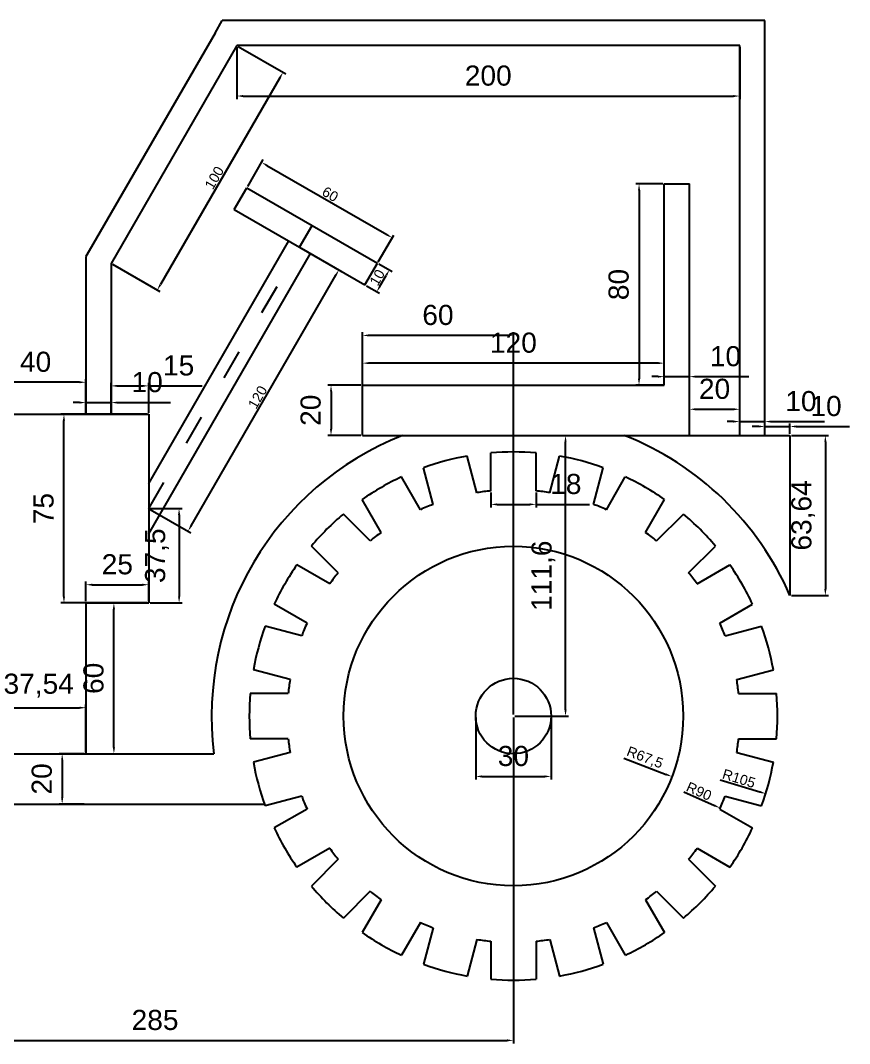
# Model space of a CAD drawing. Header units: millimetres. Extents: x 2075 to 3888, y 1759 to 2336.
# Drawn here: x 2278.4 to 2608.1, y 1759.3 to 2166.2 of the extents above; entities that cross this region are included whole.
import ezdxf

# ---------------------------------------------------------------- set-up
doc = ezdxf.new("R2010")
doc.units = ezdxf.units.MM
doc.linetypes.add('ACAD_ISO03W100', pattern=[30, 12, -18])
doc.styles.get("Standard").update_dxf_attribs({"font": 'arial.ttf'})
doc.dimstyles.new('ISO-25', dxfattribs={"dimtxt": 4, "dimasz": 2.5, "dimexe": 1.25, "dimexo": 0.625, "dimtad": 1, "dimtxsty": 'Standard', "dimcen": 2.5, "dimadec": 0, "dimazin": 0, "dimtfac": 1, "dimtmove": 0, "dimatfit": 3, "dimfxl": 1, "dimarcsym": 0})

# ---------------------------------------------------------------- blocks, each defined once
blk = doc.blocks.new('*U3')
for p, q in [((-9, -7.73), (-9, 7.34)), ((9, -7.73), (9, 7.34))]:
    blk.add_line(p, q)
blk.add_arc((0, -97.27), 105, 85.0829, 94.9171)
blk = doc.blocks.new('*U4')
at = {"color": 0, "linetype": 'ByBlock', "lineweight": -2, "transparency": 16777216}
blk.add_blockref('*U3', (2474.38, 1986.85), dxfattribs=at)
for p, rotation in [((2449.2, 1983.53), 14.99999999999997), ((2499.55, 1983.53), 345), ((2425.74, 1973.82), 29.99999999999999), ((2523.02, 1973.82), 329.9999999999999), ((2405.59, 1958.36), 45.00000000000001), ((2543.16, 1958.36), 314.9999999999999), ((2390.14, 1938.21), 59.99999999999999), ((2558.62, 1938.21), 299.9999999999999), ((2380.42, 1914.75), 74.99999999999999), ((2568.34, 1914.75), 285), ((2377.1, 1889.57), 90), ((2571.65, 1889.57), 270), ((2380.42, 1864.4), 105), ((2568.34, 1864.4), 255), ((2390.14, 1840.94), 120), ((2558.62, 1840.94), 240), ((2405.59, 1820.79), 135), ((2543.16, 1820.79), 225), ((2425.74, 1805.33), 150), ((2523.02, 1805.33), 210), ((2449.2, 1795.62), 165.0000000000001), ((2499.55, 1795.62), 194.9999999999999), ((2474.38, 1792.3), 180)]:
    blk.add_blockref('*U3', p, dxfattribs=dict(at, rotation=rotation))
blk = doc.blocks.new('*D8')
at = {"color": 0, "lineweight": -2, "transparency": 16777216}
for p, q in [((2264.38, 2010.2), (2264.38, 2023.56)), ((2301.88, 2022.31), (2266.88, 2022.31)), ((2304.38, 2010.2), (2304.38, 2023.56))]:
    blk.add_line(p, q, dxfattribs=at)
at = {"color": 0, "transparency": 16777216}
for points in [[(2266.88, 2022.73), (2266.88, 2021.9), (2264.38, 2022.31)], [(2301.88, 2022.73), (2301.88, 2021.9), (2304.38, 2022.31)]]:
    blk.add_solid(points, dxfattribs=at)
at = {"layer": 'Defpoints', "color": 0, "transparency": 16777216}
for p in [(2264.38, 2022.31), (2264.38, 2009.57), (2304.38, 2009.57)]:
    blk.add_point(p, dxfattribs=at)
at = {"color": 0, "transparency": 16777216, "insert": (2284.38, 2030.4), "char_height": 8, "attachment_point": 5}
blk.add_mtext('40', dxfattribs=at)
blk = doc.blocks.new('*D9')
at = {"color": 0, "lineweight": -2, "transparency": 16777216}
for p, q in [((2314.38, 2010.2), (2314.38, 2022.11)), ((2329.38, 2010.2), (2329.38, 2022.11)), ((2316.88, 2020.86), (2326.88, 2020.86)), ((2329.38, 2020.86), (2350.65, 2020.86))]:
    blk.add_line(p, q, dxfattribs=at)
at = {"color": 0, "transparency": 16777216}
for points in [[(2316.88, 2021.28), (2316.88, 2020.44), (2314.38, 2020.86)], [(2326.88, 2021.28), (2326.88, 2020.44), (2329.38, 2020.86)]]:
    blk.add_solid(points, dxfattribs=at)
at = {"layer": 'Defpoints', "color": 0, "transparency": 16777216}
for p in [(2329.38, 2020.86), (2314.38, 2009.57), (2329.38, 2009.57)]:
    blk.add_point(p, dxfattribs=at)
at = {"color": 0, "transparency": 16777216, "insert": (2341.26, 2028.95), "char_height": 8, "attachment_point": 5}
blk.add_mtext('15', dxfattribs=at)
blk = doc.blocks.new('*D10')
at = {"color": 0, "lineweight": -2, "transparency": 16777216}
for p, q in [((2301.88, 2014.22), (2299.38, 2014.22)), ((2304.38, 2010.2), (2304.38, 2015.47)), ((2304.38, 2014.22), (2314.38, 2014.22)), ((2314.38, 2010.2), (2314.38, 2015.47)), ((2316.88, 2014.22), (2338.06, 2014.22))]:
    blk.add_line(p, q, dxfattribs=at)
at = {"color": 0, "transparency": 16777216}
for points in [[(2301.88, 2014.64), (2301.88, 2013.81), (2304.38, 2014.22)], [(2316.88, 2014.64), (2316.88, 2013.81), (2314.38, 2014.22)]]:
    blk.add_solid(points, dxfattribs=at)
at = {"layer": 'Defpoints', "color": 0, "transparency": 16777216}
for p in [(2314.38, 2014.22), (2304.38, 2009.57), (2314.38, 2009.57)]:
    blk.add_point(p, dxfattribs=at)
at = {"color": 0, "transparency": 16777216, "insert": (2328.72, 2022.31), "char_height": 8, "attachment_point": 5}
blk.add_mtext('10', dxfattribs=at)
blk = doc.blocks.new('*D19')
at = {"color": 0, "lineweight": -2, "transparency": 16777216}
for p, q in [((2266.84, 1875.2), (2266.84, 1894.14)), ((2269.34, 1892.89), (2301.88, 1892.89)), ((2304.38, 1875.2), (2304.38, 1894.14))]:
    blk.add_line(p, q, dxfattribs=at)
at = {"color": 0, "transparency": 16777216}
for points in [[(2269.34, 1893.3), (2269.34, 1892.47), (2266.84, 1892.89)], [(2301.88, 1893.3), (2301.88, 1892.47), (2304.38, 1892.89)]]:
    blk.add_solid(points, dxfattribs=at)
at = {"layer": 'Defpoints', "color": 0, "transparency": 16777216}
for p in [(2304.38, 1892.89), (2266.84, 1874.57), (2304.38, 1874.57)]:
    blk.add_point(p, dxfattribs=at)
at = {"color": 0, "transparency": 16777216, "insert": (2285.61, 1901.69), "char_height": 8, "attachment_point": 5}
blk.add_mtext('37,54', dxfattribs=at)
blk = doc.blocks.new('*D20')
at = {"color": 0, "lineweight": -2, "transparency": 16777216}
for p, q in [((2305, 1934.57), (2316.76, 1934.57)), ((2315.51, 1877.07), (2315.51, 1932.07)), ((2305, 1874.57), (2316.76, 1874.57))]:
    blk.add_line(p, q, dxfattribs=at)
at = {"color": 0, "transparency": 16777216}
for points in [[(2315.1, 1932.07), (2315.93, 1932.07), (2315.51, 1934.57)], [(2315.1, 1877.07), (2315.93, 1877.07), (2315.51, 1874.57)]]:
    blk.add_solid(points, dxfattribs=at)
at = {"layer": 'Defpoints', "color": 0, "transparency": 16777216}
for p in [(2304.38, 1934.57), (2315.51, 1934.57), (2304.38, 1874.57)]:
    blk.add_point(p, dxfattribs=at)
at = {"color": 0, "transparency": 16777216, "insert": (2307.43, 1904.57), "char_height": 8, "attachment_point": 5, "rotation": 90}
blk.add_mtext('60', dxfattribs=at)
blk = doc.blocks.new('*D21')
at = {"color": 0, "lineweight": -2, "transparency": 16777216}
for p, q in [((2304.38, 1935.2), (2304.38, 1943.04)), ((2306.88, 1941.79), (2326.88, 1941.79)), ((2329.38, 1935.2), (2329.38, 1943.04))]:
    blk.add_line(p, q, dxfattribs=at)
at = {"color": 0, "transparency": 16777216}
for points in [[(2306.88, 1942.21), (2306.88, 1941.38), (2304.38, 1941.79)], [(2326.88, 1942.21), (2326.88, 1941.38), (2329.38, 1941.79)]]:
    blk.add_solid(points, dxfattribs=at)
at = {"layer": 'Defpoints', "color": 0, "transparency": 16777216}
for p in [(2329.38, 1941.79), (2304.38, 1934.57), (2329.38, 1934.57)]:
    blk.add_point(p, dxfattribs=at)
at = {"color": 0, "transparency": 16777216, "insert": (2316.88, 1949.88), "char_height": 8, "attachment_point": 5}
blk.add_mtext('25', dxfattribs=at)
blk = doc.blocks.new('*D22')
at = {"color": 0, "lineweight": -2, "transparency": 16777216}
for p, q in [((2328.75, 2009.57), (2294.4, 2009.57)), ((2295.65, 1937.07), (2295.65, 2007.07)), ((2328.75, 1934.57), (2294.4, 1934.57))]:
    blk.add_line(p, q, dxfattribs=at)
at = {"color": 0, "transparency": 16777216}
for points in [[(2295.23, 2007.07), (2296.07, 2007.07), (2295.65, 2009.57)], [(2295.23, 1937.07), (2296.07, 1937.07), (2295.65, 1934.57)]]:
    blk.add_solid(points, dxfattribs=at)
at = {"layer": 'Defpoints', "color": 0, "transparency": 16777216}
for p in [(2295.65, 2009.57), (2329.38, 2009.57), (2329.38, 1934.57)]:
    blk.add_point(p, dxfattribs=at)
at = {"color": 0, "transparency": 16777216, "insert": (2287.58, 1972.07), "char_height": 8, "attachment_point": 5, "rotation": 90}
blk.add_mtext('75', dxfattribs=at)
blk = doc.blocks.new('*D23')
at = {"color": 0, "lineweight": -2, "transparency": 16777216}
for p, q in [((2303.75, 1874.57), (2293.69, 1874.57)), ((2294.94, 1872.07), (2294.94, 1857.07)), ((2303.75, 1854.57), (2293.69, 1854.57))]:
    blk.add_line(p, q, dxfattribs=at)
at = {"color": 0, "transparency": 16777216}
for points in [[(2294.53, 1872.07), (2295.36, 1872.07), (2294.94, 1874.57)], [(2294.53, 1857.07), (2295.36, 1857.07), (2294.94, 1854.57)]]:
    blk.add_solid(points, dxfattribs=at)
at = {"layer": 'Defpoints', "color": 0, "transparency": 16777216}
for p in [(2304.38, 1874.57), (2294.94, 1854.57), (2304.38, 1854.57)]:
    blk.add_point(p, dxfattribs=at)
at = {"color": 0, "transparency": 16777216, "insert": (2286.86, 1864.57), "char_height": 8, "attachment_point": 5, "rotation": 90}
blk.add_mtext('20', dxfattribs=at)
blk = doc.blocks.new('*D24')
at = {"color": 0, "lineweight": -2, "transparency": 16777216}
for p, q in [((2330, 1972.07), (2342.69, 1972.07)), ((2341.44, 1969.57), (2341.44, 1937.07)), ((2330, 1934.57), (2342.69, 1934.57))]:
    blk.add_line(p, q, dxfattribs=at)
at = {"color": 0, "transparency": 16777216}
for points in [[(2341.02, 1969.57), (2341.86, 1969.57), (2341.44, 1972.07)], [(2341.02, 1937.07), (2341.86, 1937.07), (2341.44, 1934.57)]]:
    blk.add_solid(points, dxfattribs=at)
at = {"layer": 'Defpoints', "color": 0, "transparency": 16777216}
for p in [(2329.38, 1972.07), (2329.38, 1934.57), (2341.44, 1934.57)]:
    blk.add_point(p, dxfattribs=at)
at = {"color": 0, "transparency": 16777216, "insert": (2332.63, 1953.32), "char_height": 8, "attachment_point": 5, "rotation": 90}
blk.add_mtext('37,5', dxfattribs=at)
blk = doc.blocks.new('*D25')
at = {"color": 0, "lineweight": -2, "transparency": 16777216}
for p, q in [((2364.38, 2155.55), (2364.38, 2134.87)), ((2564.38, 2155.55), (2564.38, 2134.87)), ((2366.88, 2136.12), (2561.88, 2136.12))]:
    blk.add_line(p, q, dxfattribs=at)
at = {"color": 0, "transparency": 16777216}
for points in [[(2366.88, 2136.53), (2366.88, 2135.7), (2364.38, 2136.12)], [(2561.88, 2136.53), (2561.88, 2135.7), (2564.38, 2136.12)]]:
    blk.add_solid(points, dxfattribs=at)
at = {"layer": 'Defpoints', "color": 0, "transparency": 16777216}
for p in [(2364.38, 2156.17), (2564.38, 2156.17), (2564.38, 2136.12)]:
    blk.add_point(p, dxfattribs=at)
at = {"color": 0, "transparency": 16777216, "insert": (2464.38, 2144.2), "char_height": 8, "attachment_point": 5}
blk.add_mtext('200', dxfattribs=at)
blk = doc.blocks.new('*D26')
at = {"color": 0, "lineweight": -2, "transparency": 16777216}
for p, q in [((2364.92, 2155.86), (2383.84, 2144.94)), ((2381.51, 2143.4), (2334.01, 2061.13)), ((2314.92, 2069.26), (2333.84, 2058.34))]:
    blk.add_line(p, q, dxfattribs=at)
at = {"color": 0, "transparency": 16777216}
for points in [[(2381.15, 2143.61), (2381.87, 2143.19), (2382.76, 2145.56)], [(2333.65, 2061.34), (2334.37, 2060.92), (2332.76, 2058.96)]]:
    blk.add_solid(points, dxfattribs=at)
at = {"layer": 'Defpoints', "color": 0, "transparency": 16777216}
for p in [(2364.38, 2156.17), (2314.38, 2069.57), (2332.76, 2058.96)]:
    blk.add_point(p, dxfattribs=at)
at = {"color": 0, "transparency": 16777216, "insert": (2355.45, 2103.6), "char_height": 4, "attachment_point": 5, "rotation": 60}
blk.add_mtext('100', dxfattribs=at)
blk = doc.blocks.new('*D27')
at = {"color": 0, "lineweight": -2, "transparency": 16777216}
for p, q in [((2389.92, 2075.69), (2406.06, 2066.37)), ((2346.23, 1965.23), (2403.73, 2064.83)), ((2329.92, 1971.76), (2346.06, 1962.44))]:
    blk.add_line(p, q, dxfattribs=at)
at = {"color": 0, "transparency": 16777216}
for points in [[(2403.37, 2065.03), (2404.09, 2064.62), (2404.98, 2066.99)], [(2345.87, 1965.44), (2346.59, 1965.03), (2344.98, 1963.07)]]:
    blk.add_solid(points, dxfattribs=at)
at = {"layer": 'Defpoints', "color": 0, "transparency": 16777216}
for p in [(2389.38, 2076), (2404.98, 2066.99), (2329.38, 1972.07)]:
    blk.add_point(p, dxfattribs=at)
at = {"color": 0, "transparency": 16777216, "insert": (2372.67, 2016.36), "char_height": 4, "attachment_point": 5, "rotation": 60}
blk.add_mtext('120', dxfattribs=at)
blk = doc.blocks.new('*D28')
at = {"color": 0, "lineweight": -2, "transparency": 16777216}
for p, q in [((2420.9, 2069.35), (2426.13, 2066.33)), ((2421.29, 2060.46), (2423.79, 2064.79)), ((2415.9, 2060.69), (2421.13, 2057.67))]:
    blk.add_line(p, q, dxfattribs=at)
at = {"color": 0, "transparency": 16777216}
for points in [[(2423.43, 2065), (2424.16, 2064.58), (2425.04, 2066.95)], [(2420.93, 2060.67), (2421.66, 2060.25), (2420.04, 2058.29)]]:
    blk.add_solid(points, dxfattribs=at)
at = {"layer": 'Defpoints', "color": 0, "transparency": 16777216}
for p in [(2420.36, 2069.66), (2425.04, 2066.95), (2415.36, 2061)]:
    blk.add_point(p, dxfattribs=at)
at = {"color": 0, "transparency": 16777216, "insert": (2420.23, 2063.96), "char_height": 4, "attachment_point": 5, "rotation": 60}
blk.add_mtext('10', dxfattribs=at)
blk = doc.blocks.new('*D29')
at = {"color": 0, "lineweight": -2, "transparency": 16777216}
for p, q in [((2368.71, 2100.2), (2374.85, 2110.84)), ((2376.39, 2108.51), (2424.03, 2081.01)), ((2420.67, 2070.2), (2426.82, 2080.84))]:
    blk.add_line(p, q, dxfattribs=at)
at = {"color": 0, "transparency": 16777216}
for points in [[(2376.6, 2108.87), (2376.19, 2108.15), (2374.23, 2109.76)], [(2424.23, 2081.37), (2423.82, 2080.65), (2426.19, 2079.76)]]:
    blk.add_solid(points, dxfattribs=at)
at = {"layer": 'Defpoints', "color": 0, "transparency": 16777216}
for p in [(2368.4, 2099.66), (2426.19, 2079.76), (2420.36, 2069.66)]:
    blk.add_point(p, dxfattribs=at)
at = {"color": 0, "transparency": 16777216, "insert": (2401.54, 2097.07), "char_height": 4, "attachment_point": 5, "rotation": 330}
blk.add_mtext('60', dxfattribs=at)
blk = doc.blocks.new('*D30')
at = {"color": 0, "lineweight": -2, "transparency": 16777216}
for p, q in [((2413.75, 2021.17), (2400.61, 2021.17)), ((2401.86, 2018.67), (2401.86, 2003.67)), ((2413.75, 2001.17), (2400.61, 2001.17))]:
    blk.add_line(p, q, dxfattribs=at)
at = {"color": 0, "transparency": 16777216}
for points in [[(2401.44, 2018.67), (2402.28, 2018.67), (2401.86, 2021.17)], [(2401.44, 2003.67), (2402.28, 2003.67), (2401.86, 2001.17)]]:
    blk.add_solid(points, dxfattribs=at)
at = {"layer": 'Defpoints', "color": 0, "transparency": 16777216}
for p in [(2414.38, 2021.17), (2401.86, 2001.17), (2414.38, 2001.17)]:
    blk.add_point(p, dxfattribs=at)
at = {"color": 0, "transparency": 16777216, "insert": (2393.78, 2011.17), "char_height": 8, "attachment_point": 5, "rotation": 90}
blk.add_mtext('20', dxfattribs=at)
blk = doc.blocks.new('*D31')
at = {"color": 0, "lineweight": -2, "transparency": 16777216}
for p, q in [((2414.38, 2021.8), (2414.38, 2031.16)), ((2534.38, 2021.8), (2534.38, 2031.16)), ((2531.88, 2029.91), (2416.88, 2029.91))]:
    blk.add_line(p, q, dxfattribs=at)
at = {"color": 0, "transparency": 16777216}
for points in [[(2416.88, 2030.33), (2416.88, 2029.5), (2414.38, 2029.91)], [(2531.88, 2030.33), (2531.88, 2029.5), (2534.38, 2029.91)]]:
    blk.add_solid(points, dxfattribs=at)
at = {"layer": 'Defpoints', "color": 0, "transparency": 16777216}
for p in [(2414.38, 2029.91), (2414.38, 2021.17), (2534.38, 2021.17)]:
    blk.add_point(p, dxfattribs=at)
at = {"color": 0, "transparency": 16777216, "insert": (2474.38, 2038), "char_height": 8, "attachment_point": 5}
blk.add_mtext('120', dxfattribs=at)
blk = doc.blocks.new('*D32')
at = {"color": 0, "lineweight": -2, "transparency": 16777216}
for p, q in [((2414.38, 2001.8), (2414.38, 2042.19)), ((2471.88, 2040.94), (2416.88, 2040.94)), ((2474.38, 1890.2), (2474.38, 2042.19))]:
    blk.add_line(p, q, dxfattribs=at)
at = {"color": 0, "transparency": 16777216}
for points in [[(2416.88, 2041.35), (2416.88, 2040.52), (2414.38, 2040.94)], [(2471.88, 2041.35), (2471.88, 2040.52), (2474.38, 2040.94)]]:
    blk.add_solid(points, dxfattribs=at)
at = {"layer": 'Defpoints', "color": 0, "transparency": 16777216}
for p in [(2414.38, 2040.94), (2414.38, 2001.17), (2474.38, 1889.57)]:
    blk.add_point(p, dxfattribs=at)
at = {"color": 0, "transparency": 16777216, "insert": (2444.38, 2049.02), "char_height": 8, "attachment_point": 5}
blk.add_mtext('60', dxfattribs=at)
blk = doc.blocks.new('*D33')
at = {"color": 0, "lineweight": -2, "transparency": 16777216}
for p, q in [((2465.38, 1978.5), (2465.38, 1972.48)), ((2483.38, 1978.5), (2483.38, 1972.48)), ((2467.88, 1973.73), (2480.88, 1973.73)), ((2483.38, 1973.73), (2504.6, 1973.73))]:
    blk.add_line(p, q, dxfattribs=at)
at = {"color": 0, "transparency": 16777216}
for points in [[(2467.88, 1974.15), (2467.88, 1973.32), (2465.38, 1973.73)], [(2480.88, 1974.15), (2480.88, 1973.32), (2483.38, 1973.73)]]:
    blk.add_solid(points, dxfattribs=at)
at = {"layer": 'Defpoints', "color": 0, "transparency": 16777216}
for p in [(2465.38, 1979.12), (2483.38, 1979.12), (2483.38, 1973.73)]:
    blk.add_point(p, dxfattribs=at)
at = {"color": 0, "transparency": 16777216, "insert": (2495.24, 1981.82), "char_height": 8, "attachment_point": 5}
blk.add_mtext('18', dxfattribs=at)
blk = doc.blocks.new('*D34')
at = {"color": 0, "lineweight": -2, "transparency": 16777216}
for p, q in [((2475, 2001.17), (2496.36, 2001.17)), ((2495.11, 1892.07), (2495.11, 1998.67)), ((2475, 1889.57), (2496.36, 1889.57))]:
    blk.add_line(p, q, dxfattribs=at)
at = {"color": 0, "transparency": 16777216}
for points in [[(2494.7, 1998.67), (2495.53, 1998.67), (2495.11, 2001.17)], [(2494.7, 1892.07), (2495.53, 1892.07), (2495.11, 1889.57)]]:
    blk.add_solid(points, dxfattribs=at)
at = {"layer": 'Defpoints', "color": 0, "transparency": 16777216}
for p in [(2474.38, 2001.17), (2495.11, 2001.17), (2474.38, 1889.57)]:
    blk.add_point(p, dxfattribs=at)
at = {"color": 0, "transparency": 16777216, "insert": (2486.31, 1945.37), "char_height": 8, "attachment_point": 5, "rotation": 90}
blk.add_mtext('111,6', dxfattribs=at)
blk = doc.blocks.new('*D35')
at = {"color": 0, "lineweight": -2, "transparency": 16777216}
for p, q in [((2531.88, 2024.54), (2529.38, 2024.54)), ((2534.38, 2021.8), (2534.38, 2025.79)), ((2534.38, 2024.54), (2544.38, 2024.54)), ((2544.38, 2021.8), (2544.38, 2025.79)), ((2546.88, 2024.54), (2568.06, 2024.54))]:
    blk.add_line(p, q, dxfattribs=at)
at = {"color": 0, "transparency": 16777216}
for points in [[(2531.88, 2024.95), (2531.88, 2024.12), (2534.38, 2024.54)], [(2546.88, 2024.95), (2546.88, 2024.12), (2544.38, 2024.54)]]:
    blk.add_solid(points, dxfattribs=at)
at = {"layer": 'Defpoints', "color": 0, "transparency": 16777216}
for p in [(2544.38, 2024.54), (2534.38, 2021.17), (2544.38, 2021.17)]:
    blk.add_point(p, dxfattribs=at)
at = {"color": 0, "transparency": 16777216, "insert": (2558.72, 2032.62), "char_height": 8, "attachment_point": 5}
blk.add_mtext('10', dxfattribs=at)
blk = doc.blocks.new('*D36')
at = {"color": 0, "lineweight": -2, "transparency": 16777216}
for p, q in [((2544.38, 2001.8), (2544.38, 2012.82)), ((2546.88, 2011.57), (2561.88, 2011.57)), ((2564.38, 2001.8), (2564.38, 2012.82))]:
    blk.add_line(p, q, dxfattribs=at)
at = {"color": 0, "transparency": 16777216}
for points in [[(2546.88, 2011.98), (2546.88, 2011.15), (2544.38, 2011.57)], [(2561.88, 2011.98), (2561.88, 2011.15), (2564.38, 2011.57)]]:
    blk.add_solid(points, dxfattribs=at)
at = {"layer": 'Defpoints', "color": 0, "transparency": 16777216}
for p in [(2564.38, 2011.57), (2544.38, 2001.17), (2564.38, 2001.17)]:
    blk.add_point(p, dxfattribs=at)
at = {"color": 0, "transparency": 16777216, "insert": (2554.38, 2019.65), "char_height": 8, "attachment_point": 5}
blk.add_mtext('20', dxfattribs=at)
blk = doc.blocks.new('*D37')
at = {"color": 0, "lineweight": -2, "transparency": 16777216}
for p, q in [((2561.88, 2006.67), (2559.38, 2006.67)), ((2564.38, 2001.8), (2564.38, 2007.92)), ((2564.38, 2006.67), (2574.38, 2006.67)), ((2574.38, 2001.8), (2574.38, 2007.92)), ((2576.88, 2006.67), (2598.06, 2006.67))]:
    blk.add_line(p, q, dxfattribs=at)
at = {"color": 0, "transparency": 16777216}
for points in [[(2561.88, 2007.09), (2561.88, 2006.26), (2564.38, 2006.67)], [(2576.88, 2007.09), (2576.88, 2006.26), (2574.38, 2006.67)]]:
    blk.add_solid(points, dxfattribs=at)
at = {"layer": 'Defpoints', "color": 0, "transparency": 16777216}
for p in [(2574.38, 2006.67), (2564.38, 2001.17), (2574.38, 2001.17)]:
    blk.add_point(p, dxfattribs=at)
at = {"color": 0, "transparency": 16777216, "insert": (2588.72, 2014.76), "char_height": 8, "attachment_point": 5}
blk.add_mtext('10', dxfattribs=at)
blk = doc.blocks.new('*D38')
at = {"color": 0, "lineweight": -2, "transparency": 16777216}
for p, q in [((2574.38, 2001.8), (2574.38, 2005.97)), ((2584.38, 2001.8), (2584.38, 2005.97)), ((2571.88, 2004.72), (2569.38, 2004.72)), ((2574.38, 2004.72), (2584.38, 2004.72)), ((2586.88, 2004.72), (2608.06, 2004.72))]:
    blk.add_line(p, q, dxfattribs=at)
at = {"color": 0, "transparency": 16777216}
for points in [[(2571.88, 2005.13), (2571.88, 2004.3), (2574.38, 2004.72)], [(2586.88, 2005.13), (2586.88, 2004.3), (2584.38, 2004.72)]]:
    blk.add_solid(points, dxfattribs=at)
at = {"layer": 'Defpoints', "color": 0, "transparency": 16777216}
for p in [(2584.38, 2004.72), (2574.38, 2001.17), (2584.38, 2001.17)]:
    blk.add_point(p, dxfattribs=at)
at = {"color": 0, "transparency": 16777216, "insert": (2598.72, 2012.8), "char_height": 8, "attachment_point": 5}
blk.add_mtext('10', dxfattribs=at)
blk = doc.blocks.new('*D39')
at = {"color": 0, "lineweight": -2, "transparency": 16777216}
for p, q in [((2533.75, 2101.17), (2523.1, 2101.17)), ((2524.35, 2098.67), (2524.35, 2023.67)), ((2533.75, 2021.17), (2523.1, 2021.17))]:
    blk.add_line(p, q, dxfattribs=at)
at = {"color": 0, "transparency": 16777216}
for points in [[(2523.93, 2098.67), (2524.77, 2098.67), (2524.35, 2101.17)], [(2523.93, 2023.67), (2524.77, 2023.67), (2524.35, 2021.17)]]:
    blk.add_solid(points, dxfattribs=at)
at = {"layer": 'Defpoints', "color": 0, "transparency": 16777216}
for p in [(2534.38, 2101.17), (2524.35, 2021.17), (2534.38, 2021.17)]:
    blk.add_point(p, dxfattribs=at)
at = {"color": 0, "transparency": 16777216, "insert": (2516.27, 2061.17), "char_height": 8, "attachment_point": 5, "rotation": 90}
blk.add_mtext('80', dxfattribs=at)
blk = doc.blocks.new('*D40')
at = {"color": 0, "lineweight": -2, "transparency": 16777216}
for p, q in [((2585, 2001.17), (2599.69, 2001.17)), ((2598.44, 1998.67), (2598.44, 1940.03)), ((2585, 1937.53), (2599.69, 1937.53))]:
    blk.add_line(p, q, dxfattribs=at)
at = {"color": 0, "transparency": 16777216}
for points in [[(2598.03, 1998.67), (2598.86, 1998.67), (2598.44, 2001.17)], [(2598.03, 1940.03), (2598.86, 1940.03), (2598.44, 1937.53)]]:
    blk.add_solid(points, dxfattribs=at)
at = {"layer": 'Defpoints', "color": 0, "transparency": 16777216}
for p in [(2584.38, 2001.17), (2584.38, 1937.53), (2598.44, 1937.53)]:
    blk.add_point(p, dxfattribs=at)
at = {"color": 0, "transparency": 16777216, "insert": (2589.63, 1969.35), "char_height": 8, "attachment_point": 5, "rotation": 90}
blk.add_mtext('63,64', dxfattribs=at)
blk = doc.blocks.new('*D41')
at = {"color": 0, "lineweight": -2, "transparency": 16777216}
for p, q in [((2459.38, 1888.95), (2459.38, 1864.31)), ((2489.38, 1888.95), (2489.38, 1864.31)), ((2461.88, 1865.56), (2486.88, 1865.56))]:
    blk.add_line(p, q, dxfattribs=at)
at = {"color": 0, "transparency": 16777216}
for points in [[(2461.88, 1865.97), (2461.88, 1865.14), (2459.38, 1865.56)], [(2486.88, 1865.97), (2486.88, 1865.14), (2489.38, 1865.56)]]:
    blk.add_solid(points, dxfattribs=at)
at = {"layer": 'Defpoints', "color": 0, "transparency": 16777216}
for p in [(2459.38, 1889.57), (2489.38, 1889.57), (2489.38, 1865.56)]:
    blk.add_point(p, dxfattribs=at)
at = {"color": 0, "transparency": 16777216, "insert": (2474.38, 1873.64), "char_height": 8, "attachment_point": 5}
blk.add_mtext('30', dxfattribs=at)
blk = doc.blocks.new('*D42')
at = {"color": 0, "lineweight": -2, "transparency": 16777216}
blk.add_line((2518.28, 1872.8), (2535.1, 1866.38), dxfattribs=at)
at = {"color": 0, "transparency": 16777216}
blk.add_solid([(2535.25, 1866.76), (2534.95, 1865.99), (2537.43, 1865.48)], dxfattribs=at)
at = {"layer": 'Defpoints', "color": 0, "transparency": 16777216}
for p in [(2474.38, 1889.57), (2537.43, 1865.48)]:
    blk.add_point(p, dxfattribs=at)
at = {"color": 0, "transparency": 16777216, "insert": (2526.6, 1872.86), "char_height": 4, "attachment_point": 5, "rotation": 339.0893}
blk.add_mtext('R67,5', dxfattribs=at)
blk = doc.blocks.new('*D43')
at = {"color": 0, "lineweight": -2, "transparency": 16777216}
blk.add_line((2542.18, 1859.41), (2554.32, 1854.01), dxfattribs=at)
at = {"color": 0, "transparency": 16777216}
blk.add_solid([(2554.49, 1854.39), (2554.16, 1853.63), (2556.61, 1852.99)], dxfattribs=at)
at = {"layer": 'Defpoints', "color": 0, "transparency": 16777216}
for p in [(2474.38, 1889.57), (2556.61, 1852.99)]:
    blk.add_point(p, dxfattribs=at)
at = {"color": 0, "transparency": 16777216, "insert": (2548.19, 1859.66), "char_height": 4, "attachment_point": 5, "rotation": 336.0182}
blk.add_mtext('R90', dxfattribs=at)
blk = doc.blocks.new('*D44')
at = {"color": 0, "lineweight": -2, "transparency": 16777216}
blk.add_line((2556.62, 1864.25), (2572.34, 1859.41), dxfattribs=at)
at = {"color": 0, "transparency": 16777216}
blk.add_solid([(2572.46, 1859.81), (2572.22, 1859.01), (2574.73, 1858.68)], dxfattribs=at)
at = {"layer": 'Defpoints', "color": 0, "transparency": 16777216}
for p in [(2474.38, 1889.57), (2574.73, 1858.68)]:
    blk.add_point(p, dxfattribs=at)
at = {"color": 0, "transparency": 16777216, "insert": (2564.07, 1864.75), "char_height": 4, "attachment_point": 5, "rotation": 342.8854}
blk.add_mtext('R105', dxfattribs=at)
blk = doc.blocks.new('*D48')
at = {"color": 0, "lineweight": -2, "transparency": 16777216}
for p, q in [((2474.38, 1888.95), (2474.38, 1759.35)), ((2189.38, 1853.95), (2189.38, 1759.35)), ((2191.88, 1760.6), (2471.88, 1760.6))]:
    blk.add_line(p, q, dxfattribs=at)
at = {"color": 0, "transparency": 16777216}
for points in [[(2191.88, 1761.01), (2191.88, 1760.18), (2189.38, 1760.6)], [(2471.88, 1761.01), (2471.88, 1760.18), (2474.38, 1760.6)]]:
    blk.add_solid(points, dxfattribs=at)
at = {"layer": 'Defpoints', "color": 0, "transparency": 16777216}
for p in [(2474.38, 1889.57), (2189.38, 1854.57), (2474.38, 1760.6)]:
    blk.add_point(p, dxfattribs=at)
at = {"color": 0, "transparency": 16777216, "insert": (2331.88, 1768.68), "char_height": 8, "attachment_point": 5}
blk.add_mtext('285', dxfattribs=at)

msp = doc.modelspace()

# ---------------------------------------------------------------- linework, layer by layer
for p, q in [((2355.718, 2161.175), (2358.605, 2166.175)), ((2574.378, 2166.175), (2358.605, 2166.175)), ((2574.378, 2001.175), (2574.378, 2166.175)), ((2355.718, 2161.175), (2305.719, 2074.575)), ((2364.378, 2156.175), (2314.38, 2069.575)), ((2564.378, 2156.175), (2364.378, 2156.175)), ((2564.378, 2001.175), (2564.378, 2156.175)), ((2363.399, 2090.998), (2368.399, 2099.658)), ((2368.399, 2099.658), (2420.36, 2069.658)), ((2534.378, 2021.175), (2534.378, 2101.175)), ((2534.378, 2101.175), (2544.378, 2101.175)), ((2544.378, 2001.175), (2544.378, 2101.175)), ((2363.399, 2090.998), (2415.36, 2060.998)), ((2329.38, 1982.075), (2385.049, 2078.498)), ((2305.719, 2074.575), (2304.38, 2072.254)), ((2304.38, 2072.254), (2304.38, 2009.575)), ((2329.38, 1962.075), (2393.71, 2073.498)), ((2314.38, 2069.575), (2314.38, 2009.575)), ((2415.36, 2060.998), (2420.36, 2069.658)), ((2414.378, 2021.175), (2534.378, 2021.175)), ((2414.378, 2001.175), (2414.378, 2021.175)), ((2264.378, 2009.575), (2329.38, 2009.575)), ((2329.38, 2009.575), (2329.38, 1934.575)), ((2414.378, 2001.175), (2584.378, 2001.175)), ((2584.378, 2001.175), (2584.378, 1937.533)), ((2304.38, 1934.575), (2329.38, 1934.575)), ((2304.38, 1934.575), (2304.38, 1874.575)), ((2266.838, 1874.575), (2355.319, 1874.575)), ((2259.378, 1854.575), (2375.383, 1854.575))]:
    msp.add_line(p, q)
at = {"linetype": 'ACAD_ISO03W100'}
msp.add_line((2329.38, 1972.075), (2394.38, 2084.658), dxfattribs=at)
for radius in [67.5, 15]:
    msp.add_circle((2474.378, 1889.575), radius)
for radius, start, end in [(120, 111.56519, 187.18076), (120, 23.55646, 68.43481), (90, 95.73917, 99.26083), (90, 80.73917, 84.26083), (90, 110.73917, 114.26083), (90, 65.73917, 69.26083), (90, 125.73917, 129.26083), (90, 50.73917, 54.26083), (90, 140.73917, 144.26083), (90, 35.73917, 39.26083), (90, 155.73917, 159.26083), (90, 20.73917, 24.26083), (90, 170.73917, 174.26083), (90, 5.73917, 9.26083), (90, 185.73917, 189.26083), (90, 350.73917, 354.26083), (90, 200.73917, 204.26083), (90, 335.73917, 339.26083), (90, 215.73917, 219.26083), (90, 320.73917, 324.26083), (90, 230.73917, 234.26083), (90, 305.73917, 309.26083), (90, 245.73917, 249.26083), (90, 290.73917, 294.26083), (90, 260.73917, 264.26083), (90, 275.73917, 279.26083)]:
    msp.add_arc((2474.378, 1889.575), radius, start, end)

# ---------------------------------------------------------------- block references
msp.add_blockref('*U4', (0, 0))

# ---------------------------------------------------------------- dimensions: what is measured, and where the dimension line sits
for p1, p2, distance, picture, middle in [((2364.378, 2156.175), (2314.38, 2069.575), 21.225, '*D26', (2355.45, 2103.596)), ((2368.399, 2099.658), (2420.36, 2069.658), 11.662, '*D29', (2401.544, 2097.068)), ((2329.38, 1972.075), (2389.38, 2075.998), -18.013, '*D27', (2372.669, 2016.364)), ((2415.36, 2060.998), (2420.36, 2069.658), -5.409, '*D28', (2420.234, 2063.957))]:
    dim = msp.add_aligned_dim(p1=p1, p2=p2, distance=distance, dimstyle='ISO-25')
    dim.commit()
    dim.dimension.update_dxf_attribs({"geometry": picture, "text_midpoint": middle})
for base, p1, p2, picture, middle in [((2564.378, 2136.115), (2364.378, 2156.175), (2564.378, 2156.175), '*D25', (2464.378, 2144.2)), ((2414.378, 2040.936), (2474.378, 1889.575), (2414.378, 2001.175), '*D32', (2444.378, 2049.02)), ((2414.378, 2029.914), (2534.378, 2021.175), (2414.378, 2021.175), '*D31', (2474.378, 2037.999)), ((2264.378, 2022.314), (2304.38, 2009.575), (2264.378, 2009.575), '*D8', (2284.379, 2030.398)), ((2329.38, 2020.862), (2314.38, 2009.575), (2329.38, 2009.575), '*D9', (2341.263, 2028.946)), ((2544.378, 2024.535), (2534.378, 2021.175), (2544.378, 2021.175), '*D35', (2558.718, 2032.62)), ((2314.38, 2014.223), (2304.38, 2009.575), (2314.38, 2009.575), '*D10', (2328.719, 2022.308)), ((2564.378, 2011.568), (2544.378, 2001.175), (2564.378, 2001.175), '*D36', (2554.378, 2019.652)), ((2574.378, 2006.674), (2564.378, 2001.175), (2574.378, 2001.175), '*D37', (2588.718, 2014.759)), ((2584.378, 2004.717), (2574.378, 2001.175), (2584.378, 2001.175), '*D38', (2598.718, 2012.802)), ((2483.378, 1973.733), (2465.378, 1979.124), (2483.378, 1979.124), '*D33', (2495.24, 1981.818)), ((2329.38, 1941.794), (2304.38, 1934.575), (2329.38, 1934.575), '*D21', (2316.88, 1949.879)), ((2304.38, 1892.886), (2266.838, 1874.575), (2304.38, 1874.575), '*D19', (2285.609, 1901.693)), ((2474.378, 1760.597), (2189.378, 1854.575), (2474.378, 1889.575), '*D48', (2331.878, 1768.681)), ((2489.378, 1865.557), (2459.378, 1889.575), (2489.378, 1889.575), '*D41', (2474.378, 1873.644))]:
    dim = msp.add_linear_dim(base=base, p1=p1, p2=p2, dimstyle='ISO-25', override={"dimtxt": 8, "dimgap": 4})
    dim.commit()
    dim.dimension.update_dxf_attribs({"geometry": picture, "text_midpoint": middle})
for base, p1, p2, picture, middle in [((2524.352, 2021.175), (2534.378, 2101.175), (2534.378, 2021.175), '*D39', (2516.267, 2061.175)), ((2401.861, 2001.175), (2414.378, 2021.175), (2414.378, 2001.175), '*D30', (2393.776, 2011.175)), ((2295.651, 2009.575), (2329.38, 1934.575), (2329.38, 2009.575), '*D22', (2287.583, 1972.075)), ((2495.113, 2001.175), (2474.378, 1889.575), (2474.378, 2001.175), '*D34', (2486.305, 1945.375)), ((2598.442, 1937.533), (2584.378, 2001.175), (2584.378, 1937.533), '*D40', (2589.635, 1969.354)), ((2341.439, 1934.575), (2329.38, 1972.075), (2329.38, 1934.575), '*D24', (2332.631, 1953.325)), ((2315.514, 1934.575), (2304.38, 1874.575), (2304.38, 1934.575), '*D20', (2307.43, 1904.575)), ((2294.942, 1854.575), (2304.38, 1874.575), (2304.38, 1854.575), '*D23', (2286.857, 1864.575))]:
    dim = msp.add_linear_dim(base=base, p1=p1, p2=p2, angle=90, dimstyle='ISO-25', override={"dimtxt": 8, "dimgap": 4})
    dim.commit()
    dim.dimension.update_dxf_attribs({"geometry": picture, "text_midpoint": middle})
for mpoint, picture, middle in [((2537.432, 1865.483), '*D42', (2525.523, 1870.034)), ((2556.609, 1852.995), '*D43', (2547.109, 1857.221)), ((2574.729, 1858.675), '*D44', (2563.286, 1862.199))]:
    dim = msp.add_radius_dim(center=(2474.378, 1889.575), mpoint=mpoint, dimstyle='ISO-25')
    dim.commit()
    dim.dimension.update_dxf_attribs({"geometry": picture, "text_midpoint": middle, "dimtype": 164})

doc.saveas('drawing.dxf')
